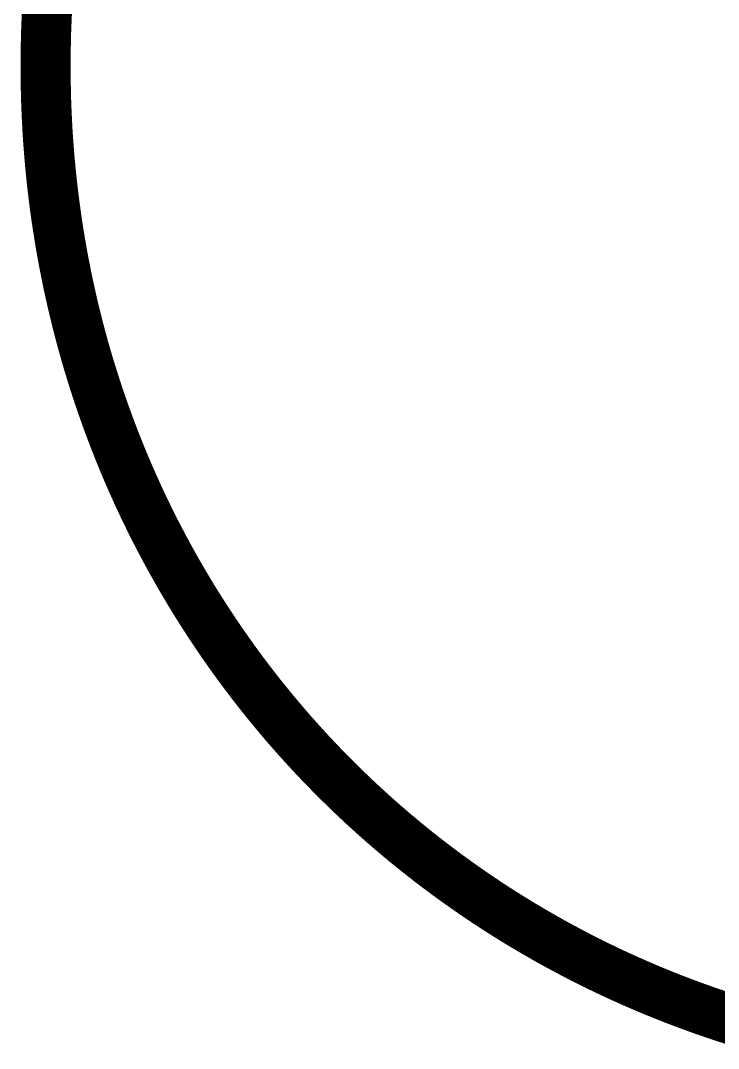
# Model space of a CAD drawing. Header units: inches. Extents: x 15 to 148, y 10 to 111.
# Drawn here: x 141.3766 to 141.6275, y 100.6045 to 100.9738 of the extents above; entities that cross this region are included whole.
import ezdxf

# ---------------------------------------------------------------- set-up
doc = ezdxf.new("R2010")
doc.units = ezdxf.units.IN
doc.header["$MEASUREMENT"] = 0
doc.layers.add('BLK_12AWG', color=7, linetype='Continuous')

# ---------------------------------------------------------------- blocks, each defined once
blk = doc.blocks.new('CEGHSD')
at = {"const_width": 0.008}
for points in [[(136.09634, 101.03844), (136.09632, 101.03818), (136.0963, 101.03792), (136.09627, 101.03741), (136.09625, 101.03715), (136.09624, 101.03689), (136.09622, 101.03663), (136.09621, 101.03637), (136.0962, 101.03611), (136.09618, 101.03585), (136.09617, 101.03559), (136.09616, 101.03533), (136.09614, 101.03507), (136.09613, 101.03481), (136.09612, 101.03455), (136.09611, 101.03429), (136.0961, 101.03403), (136.09609, 101.03377), (136.09608, 101.03351), (136.09607, 101.03325), (136.09606, 101.03299), (136.09605, 101.03273), (136.09604, 101.03247), (136.09603, 101.0322), (136.09602, 101.03194), (136.09602, 101.03168), (136.09601, 101.03142), (136.096, 101.03116), (136.096, 101.0309), (136.09599, 101.03063), (136.09599, 101.03037), (136.09598, 101.03011), (136.09598, 101.02985), (136.09597, 101.02959), (136.09597, 101.02932), (136.09597, 101.02906), (136.09596, 101.0288), (136.09596, 101.02853), (136.09596, 101.02801), (136.09595, 101.02774), (136.09595, 101.02748), (136.09595, 101.02722), (136.09595, 101.02695)], [(136.09634, 101.03844), (136.09632, 101.03818), (136.0963, 101.03792), (136.09627, 101.03741), (136.09625, 101.03715), (136.09624, 101.03689), (136.09622, 101.03663), (136.09621, 101.03637), (136.0962, 101.03611), (136.09618, 101.03585), (136.09617, 101.03559), (136.09616, 101.03533), (136.09614, 101.03507), (136.09613, 101.03481), (136.09612, 101.03455), (136.09611, 101.03429), (136.0961, 101.03403), (136.09609, 101.03377), (136.09608, 101.03351), (136.09607, 101.03325), (136.09606, 101.03299), (136.09605, 101.03273), (136.09604, 101.03247), (136.09603, 101.0322), (136.09602, 101.03194), (136.09602, 101.03168), (136.09601, 101.03142), (136.096, 101.03116), (136.096, 101.0309), (136.09599, 101.03063), (136.09599, 101.03037), (136.09598, 101.03011), (136.09598, 101.02985), (136.09597, 101.02959), (136.09597, 101.02932), (136.09597, 101.02906), (136.09596, 101.0288), (136.09596, 101.02853), (136.09596, 101.02801), (136.09595, 101.02774), (136.09595, 101.02748), (136.09595, 101.02722), (136.09595, 101.02695)], [(136.09634, 101.03844), (136.09632, 101.03818), (136.0963, 101.03792), (136.09627, 101.03741), (136.09625, 101.03715), (136.09624, 101.03689), (136.09622, 101.03663), (136.09621, 101.03637), (136.0962, 101.03611), (136.09618, 101.03585), (136.09617, 101.03559), (136.09616, 101.03533), (136.09614, 101.03507), (136.09613, 101.03481), (136.09612, 101.03455), (136.09611, 101.03429), (136.0961, 101.03403), (136.09609, 101.03377), (136.09608, 101.03351), (136.09607, 101.03325), (136.09606, 101.03299), (136.09605, 101.03273), (136.09604, 101.03247), (136.09603, 101.0322), (136.09602, 101.03194), (136.09602, 101.03168), (136.09601, 101.03142), (136.096, 101.03116), (136.096, 101.0309), (136.09599, 101.03063), (136.09599, 101.03037), (136.09598, 101.03011), (136.09598, 101.02985), (136.09597, 101.02959), (136.09597, 101.02932), (136.09597, 101.02906), (136.09596, 101.0288), (136.09596, 101.02853), (136.09596, 101.02801), (136.09595, 101.02774), (136.09595, 101.02748), (136.09595, 101.02722), (136.09595, 101.02695)], [(136.20753, 100.87408), (136.20729, 100.87415), (136.20706, 100.87422), (136.20682, 100.8743), (136.20659, 100.87437), (136.20635, 100.87444), (136.20611, 100.87452), (136.20588, 100.87459), (136.20564, 100.87467), (136.20541, 100.87474), (136.20517, 100.87482), (136.20494, 100.87489), (136.20471, 100.87497), (136.20447, 100.87505), (136.20424, 100.87512), (136.204, 100.8752), (136.20377, 100.87528), (136.20354, 100.87535), (136.2033, 100.87543), (136.20307, 100.87551), (136.20284, 100.87559), (136.2026, 100.87567), (136.20237, 100.87575), (136.20214, 100.87583), (136.20191, 100.87591), (136.20167, 100.87599), (136.20144, 100.87607), (136.20121, 100.87615), (136.20098, 100.87623), (136.20075, 100.87631), (136.20052, 100.8764), (136.20028, 100.87648), (136.20005, 100.87656), (136.19982, 100.87665), (136.19959, 100.87673), (136.19936, 100.87681), (136.19913, 100.8769), (136.1989, 100.87698), (136.19867, 100.87707), (136.19844, 100.87715), (136.19821, 100.87724), (136.19798, 100.87732), (136.19775, 100.87741), (136.19752, 100.8775), (136.1973, 100.87758), (136.19707, 100.87767), (136.19684, 100.87776), (136.19661, 100.87785), (136.19638, 100.87793), (136.19615, 100.87802), (136.19593, 100.87811), (136.1957, 100.8782), (136.19547, 100.87829), (136.19524, 100.87838), (136.19502, 100.87847), (136.19479, 100.87856), (136.19456, 100.87865), (136.19434, 100.87874), (136.19411, 100.87884), (136.19389, 100.87893), (136.19366, 100.87902), (136.19343, 100.87911), (136.19321, 100.8792), (136.19298, 100.8793), (136.19276, 100.87939), (136.19253, 100.87949), (136.19231, 100.87958), (136.19208, 100.87967), (136.19186, 100.87977), (136.19164, 100.87986), (136.19141, 100.87996), (136.19119, 100.88006), (136.19096, 100.88015), (136.19074, 100.88025), (136.19052, 100.88034), (136.19029, 100.88044), (136.19007, 100.88054), (136.18985, 100.88064), (136.18963, 100.88074), (136.1894, 100.88083), (136.18918, 100.88093), (136.18896, 100.88103), (136.18874, 100.88113), (136.18852, 100.88123), (136.1883, 100.88133), (136.18807, 100.88143), (136.18785, 100.88153), (136.18763, 100.88163), (136.18741, 100.88173), (136.18719, 100.88184), (136.18697, 100.88194), (136.18675, 100.88204), (136.18653, 100.88214), (136.18631, 100.88225), (136.18609, 100.88235), (136.18587, 100.88245), (136.18565, 100.88256), (136.18544, 100.88266), (136.18522, 100.88277), (136.185, 100.88287), (136.18478, 100.88298), (136.18456, 100.88308), (136.18434, 100.88319), (136.18413, 100.88329), (136.18391, 100.8834), (136.18369, 100.88351), (136.18347, 100.88361), (136.18326, 100.88372), (136.18304, 100.88383), (136.18282, 100.88394), (136.18261, 100.88405), (136.18239, 100.88415), (136.18218, 100.88426), (136.18196, 100.88437), (136.18175, 100.88448), (136.18153, 100.88459), (136.18131, 100.8847), (136.1811, 100.88481), (136.18089, 100.88492), (136.18067, 100.88504), (136.18046, 100.88515), (136.18024, 100.88526), (136.18003, 100.88537), (136.17982, 100.88548), (136.1796, 100.8856), (136.17939, 100.88571), (136.17918, 100.88582), (136.17896, 100.88594), (136.17875, 100.88605), (136.17854, 100.88616), (136.17833, 100.88628), (136.17811, 100.88639), (136.1779, 100.88651), (136.17769, 100.88662), (136.17748, 100.88674), (136.17727, 100.88686), (136.17706, 100.88697), (136.17685, 100.88709), (136.17663, 100.88721), (136.17642, 100.88732), (136.17621, 100.88744), (136.176, 100.88756), (136.17579, 100.88768), (136.17558, 100.8878), (136.17538, 100.88792), (136.17517, 100.88804), (136.17496, 100.88816), (136.17475, 100.88828), (136.17454, 100.8884), (136.17433, 100.88852), (136.17412, 100.88864), (136.17392, 100.88876), (136.17371, 100.88888), (136.1735, 100.889), (136.17329, 100.88912), (136.17309, 100.88925), (136.17288, 100.88937), (136.17267, 100.88949), (136.17247, 100.88961), (136.17226, 100.88974), (136.17205, 100.88986), (136.17185, 100.88999), (136.17164, 100.89011), (136.17144, 100.89023), (136.17123, 100.89036), (136.17103, 100.89049), (136.17082, 100.89061), (136.17062, 100.89074), (136.17041, 100.89086), (136.17021, 100.89099), (136.17001, 100.89112), (136.1698, 100.89124), (136.1696, 100.89137), (136.1694, 100.8915), (136.16919, 100.89163), (136.16899, 100.89175), (136.16879, 100.89188), (136.16859, 100.89201), (136.16838, 100.89214), (136.16818, 100.89227), (136.16798, 100.8924), (136.16778, 100.89253), (136.16758, 100.89266), (136.16738, 100.89279), (136.16718, 100.89292), (136.16698, 100.89305), (136.16677, 100.89319), (136.16657, 100.89332), (136.16637, 100.89345), (136.16618, 100.89358), (136.16598, 100.89372), (136.16578, 100.89385), (136.16558, 100.89398), (136.16538, 100.89412), (136.16518, 100.89425), (136.16498, 100.89438), (136.16478, 100.89452), (136.16459, 100.89465), (136.16439, 100.89479), (136.16419, 100.89492), (136.16399, 100.89506), (136.1638, 100.8952), (136.1636, 100.89533), (136.1634, 100.89547), (136.16321, 100.8956), (136.16301, 100.89574), (136.16281, 100.89588), (136.16262, 100.89602), (136.16242, 100.89616), (136.16223, 100.89629), (136.16203, 100.89643), (136.16184, 100.89657), (136.16164, 100.89671), (136.16145, 100.89685), (136.16126, 100.89699), (136.16106, 100.89713), (136.16087, 100.89727), (136.16067, 100.89741), (136.16048, 100.89755), (136.16029, 100.89769), (136.1601, 100.89783), (136.1599, 100.89798), (136.15971, 100.89812), (136.15952, 100.89826), (136.15933, 100.8984), (136.15914, 100.89855), (136.15875, 100.89883), (136.15837, 100.89912), (136.15818, 100.89926), (136.15799, 100.89941), (136.1578, 100.89955), (136.15761, 100.8997), (136.15742, 100.89984), (136.15723, 100.89999), (136.15704, 100.90014), (136.15686, 100.90028), (136.15667, 100.90043), (136.15648, 100.90058), (136.15629, 100.90072), (136.1561, 100.90087), (136.15592, 100.90102), (136.15573, 100.90117), (136.15554, 100.90131), (136.15535, 100.90146), (136.15517, 100.90161), (136.15498, 100.90176), (136.1548, 100.90191), (136.15461, 100.90206), (136.15442, 100.90221), (136.15424, 100.90236), (136.15405, 100.90251), (136.15387, 100.90266), (136.15368, 100.90281), (136.1535, 100.90296), (136.15331, 100.90311), (136.15313, 100.90327), (136.15295, 100.90342), (136.15276, 100.90357), (136.15258, 100.90372), (136.1524, 100.90388), (136.15221, 100.90403), (136.15203, 100.90418), (136.15185, 100.90434), (136.15167, 100.90449), (136.15149, 100.90464), (136.1513, 100.9048), (136.15112, 100.90495), (136.15094, 100.90511), (136.15076, 100.90526), (136.15058, 100.90542), (136.1504, 100.90558), (136.15022, 100.90573), (136.15004, 100.90589), (136.14986, 100.90604), (136.14968, 100.9062), (136.1495, 100.90636), (136.14932, 100.90652), (136.14914, 100.90667), (136.14897, 100.90683), (136.14879, 100.90699), (136.14861, 100.90715), (136.14843, 100.90731), (136.14825, 100.90747), (136.14808, 100.90763), (136.1479, 100.90779), (136.14772, 100.90795), (136.14755, 100.90811), (136.14737, 100.90827), (136.14702, 100.90859), (136.14684, 100.90875), (136.14667, 100.90891), (136.14649, 100.90907), (136.14632, 100.90924), (136.14614, 100.9094), (136.14597, 100.90956), (136.14562, 100.90989), (136.14545, 100.91005), (136.14528, 100.91021), (136.1451, 100.91038), (136.14493, 100.91054), (136.14476, 100.91071), (136.14459, 100.91087), (136.14441, 100.91104), (136.14424, 100.9112), (136.1439, 100.91153), (136.14373, 100.9117), (136.14356, 100.91186), (136.14339, 100.91203), (136.14322, 100.9122), (136.14305, 100.91236), (136.14288, 100.91253), (136.14271, 100.9127), (136.14254, 100.91287), (136.14237, 100.91304), (136.1422, 100.9132), (136.14203, 100.91337), (136.14187, 100.91354), (136.1417, 100.91371), (136.14153, 100.91388), (136.14136, 100.91405), (136.1412, 100.91422), (136.14103, 100.91439), (136.14086, 100.91456), (136.1407, 100.91473), (136.14053, 100.9149), (136.14036, 100.91507), (136.1402, 100.91524), (136.14003, 100.91542), (136.13987, 100.91559), (136.1397, 100.91576), (136.13954, 100.91593), (136.13938, 100.9161), (136.13921, 100.91628), (136.13905, 100.91645), (136.13888, 100.91662), (136.13872, 100.9168), (136.13856, 100.91697), (136.1384, 100.91715), (136.13823, 100.91732), (136.13807, 100.9175), (136.13791, 100.91767), (136.13775, 100.91785), (136.13759, 100.91802), (136.13743, 100.9182), (136.13727, 100.91837), (136.13711, 100.91855), (136.13695, 100.91872), (136.13679, 100.9189), (136.13663, 100.91908), (136.13647, 100.91926), (136.13631, 100.91943), (136.13615, 100.91961), (136.13599, 100.91979), (136.13583, 100.91997), (136.13567, 100.92015), (136.13552, 100.92032), (136.13536, 100.9205), (136.1352, 100.92068), (136.13504, 100.92086), (136.13489, 100.92104), (136.13473, 100.92122), (136.13457, 100.9214), (136.13442, 100.92158), (136.13426, 100.92176), (136.13411, 100.92194), (136.13395, 100.92212), (136.1338, 100.92231), (136.13364, 100.92249), (136.13349, 100.92267), (136.13333, 100.92285), (136.13318, 100.92303), (136.13303, 100.92322), (136.13287, 100.9234), (136.13272, 100.92358), (136.13257, 100.92376), (136.13242, 100.92395), (136.13226, 100.92413), (136.13211, 100.92432), (136.13196, 100.9245), (136.13181, 100.92468), (136.13166, 100.92487), (136.13151, 100.92505), (136.13136, 100.92524), (136.13121, 100.92543), (136.13106, 100.92561), (136.13091, 100.9258), (136.13076, 100.92598), (136.13061, 100.92617), (136.13046, 100.92636), (136.13031, 100.92654), (136.13016, 100.92673), (136.13002, 100.92692), (136.12987, 100.9271), (136.12972, 100.92729), (136.12957, 100.92748), (136.12943, 100.92767), (136.12928, 100.92786), (136.12913, 100.92805), (136.12899, 100.92824), (136.12884, 100.92842), (136.1287, 100.92861), (136.12855, 100.9288), (136.12841, 100.92899), (136.12826, 100.92918), (136.12812, 100.92937), (136.12797, 100.92956), (136.12783, 100.92976), (136.12769, 100.92995), (136.12754, 100.93014), (136.1274, 100.93033), (136.12726, 100.93052), (136.12712, 100.93071), (136.12697, 100.93091), (136.12683, 100.9311), (136.12669, 100.93129), (136.12655, 100.93148), (136.12641, 100.93168), (136.12627, 100.93187), (136.12613, 100.93206), (136.12599, 100.93226), (136.12585, 100.93245), (136.12571, 100.93265), (136.12557, 100.93284), (136.12543, 100.93304), (136.12529, 100.93323), (136.12515, 100.93343), (136.12502, 100.93362), (136.12488, 100.93382), (136.12474, 100.93401), (136.1246, 100.93421), (136.12447, 100.9344), (136.12433, 100.9346), (136.12419, 100.9348), (136.12406, 100.93499), (136.12392, 100.93519), (136.12379, 100.93539), (136.12365, 100.93559), (136.12352, 100.93579), (136.12338, 100.93598), (136.12325, 100.93618), (136.12311, 100.93638), (136.12298, 100.93658), (136.12285, 100.93678), (136.12271, 100.93698), (136.12258, 100.93718), (136.12245, 100.93738), (136.12232, 100.93758), (136.12218, 100.93778), (136.12205, 100.93798), (136.12192, 100.93818), (136.12179, 100.93838), (136.12166, 100.93858), (136.12153, 100.93878), (136.1214, 100.93898), (136.12127, 100.93918), (136.12114, 100.93939), (136.12101, 100.93959), (136.12088, 100.93979), (136.12075, 100.93999), (136.12062, 100.9402), (136.1205, 100.9404), (136.12037, 100.9406), (136.12024, 100.9408), (136.12011, 100.94101), (136.11999, 100.94121), (136.11986, 100.94142), (136.11973, 100.94162), (136.11961, 100.94182), (136.11948, 100.94203), (136.11936, 100.94223), (136.11923, 100.94244), (136.11911, 100.94264), (136.11898, 100.94285), (136.11886, 100.94306), (136.11874, 100.94326), (136.11861, 100.94347), (136.11849, 100.94367), (136.11824, 100.94409), (136.11812, 100.9443), (136.118, 100.9445), (136.11788, 100.94471), (136.11776, 100.94492), (136.11763, 100.94513), (136.11751, 100.94533), (136.11739, 100.94554), (136.11727, 100.94575), (136.11703, 100.94617), (136.11691, 100.94638), (136.1168, 100.94659), (136.11668, 100.9468), (136.11656, 100.94701), (136.11644, 100.94722), (136.11632, 100.94743), (136.11621, 100.94764), (136.11609, 100.94785), (136.11597, 100.94806), (136.11585, 100.94827), (136.11574, 100.94848), (136.11562, 100.94869), (136.11551, 100.9489), (136.11539, 100.94911), (136.11528, 100.94933), (136.11516, 100.94954), (136.11505, 100.94975), (136.11493, 100.94996), (136.11482, 100.95018), (136.11471, 100.95039), (136.11459, 100.9506), (136.11448, 100.95082), (136.11437, 100.95103), (136.11426, 100.95124), (136.11414, 100.95146), (136.11403, 100.95167), (136.11392, 100.95189), (136.11381, 100.9521), (136.1137, 100.95232), (136.11359, 100.95253), (136.11348, 100.95275), (136.11337, 100.95296), (136.11326, 100.95318), (136.11315, 100.95339), (136.11304, 100.95361), (136.11294, 100.95383), (136.11283, 100.95404), (136.11272, 100.95426), (136.11261, 100.95448), (136.1125, 100.95469), (136.1124, 100.95491), (136.11229, 100.95513), (136.11219, 100.95535), (136.11208, 100.95556), (136.11197, 100.95578), (136.11187, 100.956), (136.11176, 100.95622), (136.11166, 100.95644), (136.11155, 100.95666), (136.11145, 100.95687), (136.11124, 100.95731), (136.11104, 100.95775), (136.11083, 100.95819), (136.11073, 100.95841), (136.11063, 100.95863), (136.11053, 100.95885), (136.11043, 100.95908), (136.11023, 100.95952), (136.11003, 100.95996), (136.10993, 100.96018), (136.10983, 100.96041), (136.10973, 100.96063), (136.10964, 100.96085), (136.10954, 100.96107), (136.10944, 100.9613), (136.10934, 100.96152), (136.10925, 100.96174), (136.10915, 100.96197), (136.10905, 100.96219), (136.10896, 100.96241), (136.10886, 100.96264), (136.10877, 100.96286), (136.10867, 100.96309), (136.10858, 100.96331), (136.10848, 100.96354), (136.10839, 100.96376), (136.1083, 100.96399), (136.1082, 100.96421), (136.10811, 100.96444), (136.10802, 100.96466), (136.10793, 100.96489), (136.10783, 100.96511), (136.10774, 100.96534), (136.10765, 100.96557), (136.10756, 100.96579), (136.10747, 100.96602), (136.10738, 100.96625), (136.10729, 100.96647), (136.1072, 100.9667), (136.10711, 100.96693), (136.10702, 100.96716), (136.10693, 100.96738), (136.10684, 100.96761), (136.10676, 100.96784), (136.10667, 100.96807), (136.10649, 100.96853), (136.10641, 100.96876), (136.10632, 100.96898), (136.10624, 100.96921), (136.10615, 100.96944), (136.10606, 100.96967), (136.10598, 100.9699), (136.1059, 100.97013), (136.10581, 100.97036), (136.10573, 100.97059), (136.10564, 100.97082), (136.1056, 100.97094), (136.10556, 100.97106), (136.10548, 100.97129), (136.10531, 100.97175), (136.10515, 100.97221), (136.10507, 100.97244), (136.10499, 100.97268), (136.10491, 100.97291), (136.10483, 100.97314), (136.10475, 100.97337), (136.10467, 100.97361), (136.10459, 100.97384), (136.10451, 100.97407), (136.10443, 100.9743), (136.10435, 100.97454), (136.10428, 100.97477), (136.1042, 100.975), (136.10412, 100.97524), (136.10404, 100.97547), (136.10397, 100.97571), (136.10389, 100.97594), (136.10382, 100.97618), (136.10374, 100.97641), (136.10367, 100.97665), (136.10359, 100.97688), (136.10352, 100.97712), (136.10344, 100.97735), (136.10337, 100.97759), (136.1033, 100.97782), (136.10322, 100.97806), (136.10315, 100.9783), (136.10308, 100.97853), (136.10301, 100.97877), (136.10293, 100.979), (136.10286, 100.97924), (136.10279, 100.97948), (136.10272, 100.97972), (136.10265, 100.97995), (136.10258, 100.98019), (136.10251, 100.98043), (136.10244, 100.98067), (136.1023, 100.98114), (136.10217, 100.98162), (136.1021, 100.98186), (136.10203, 100.9821), (136.10197, 100.98234), (136.1019, 100.98257), (136.10184, 100.98281), (136.10177, 100.98305), (136.1017, 100.98329), (136.10164, 100.98353), (136.10158, 100.98377), (136.10151, 100.98401), (136.10145, 100.98425), (136.10138, 100.98449), (136.10132, 100.98473), (136.10126, 100.98497), (136.1012, 100.98521), (136.10113, 100.98546), (136.10107, 100.9857), (136.10101, 100.98594), (136.10095, 100.98618), (136.10089, 100.98642), (136.10083, 100.98666), (136.10077, 100.98691), (136.10065, 100.98739), (136.10059, 100.98763), (136.10053, 100.98788), (136.10047, 100.98812), (136.10042, 100.98836), (136.10036, 100.9886), (136.1003, 100.98885), (136.10024, 100.98909), (136.10019, 100.98933), (136.10013, 100.98958), (136.10008, 100.98982), (136.10002, 100.99007), (136.09997, 100.99031), (136.09991, 100.99056), (136.09986, 100.9908), (136.0998, 100.99104), (136.09975, 100.99129), (136.0997, 100.99153), (136.09964, 100.99178), (136.09959, 100.99202), (136.09954, 100.99227), (136.09949, 100.99252), (136.09944, 100.99276), (136.09939, 100.99301), (136.09933, 100.99325), (136.09928, 100.9935), (136.09923, 100.99375), (136.09918, 100.99399), (136.09914, 100.99424), (136.09909, 100.99449), (136.09904, 100.99473), (136.09899, 100.99498), (136.09894, 100.99523), (136.0989, 100.99547), (136.09885, 100.99572), (136.0988, 100.99597), (136.09876, 100.99622), (136.09871, 100.99647), (136.09866, 100.99671), (136.09862, 100.99696), (136.09857, 100.99721), (136.09853, 100.99746), (136.09849, 100.99771), (136.09844, 100.99796), (136.0984, 100.99821), (136.09836, 100.99846), (136.09831, 100.9987), (136.09827, 100.99895), (136.09823, 100.9992), (136.09819, 100.99945), (136.09815, 100.9997), (136.09811, 100.99995), (136.09807, 101.0002), (136.09803, 101.00045), (136.09799, 101.0007), (136.09795, 101.00095), (136.09791, 101.00121), (136.09787, 101.00146), (136.09783, 101.00171), (136.09779, 101.00196), (136.09776, 101.00221), (136.09772, 101.00246), (136.09768, 101.00271), (136.09765, 101.00296), (136.09761, 101.00322), (136.09758, 101.00347), (136.09754, 101.00372), (136.09751, 101.00397), (136.09747, 101.00423), (136.09744, 101.00448), (136.0974, 101.00473), (136.09737, 101.00498), (136.09734, 101.00524), (136.09731, 101.00549), (136.09727, 101.00574), (136.09724, 101.006), (136.09721, 101.00625), (136.09718, 101.0065), (136.09715, 101.00676), (136.09712, 101.00701), (136.09709, 101.00727), (136.09706, 101.00752), (136.09703, 101.00777), (136.097, 101.00803), (136.09697, 101.00828), (136.09695, 101.00854), (136.09692, 101.00879), (136.09689, 101.00905), (136.09686, 101.0093), (136.09684, 101.00956), (136.09681, 101.00981), (136.09679, 101.01007), (136.09676, 101.01033), (136.09674, 101.01058), (136.09671, 101.01084), (136.09669, 101.01109), (136.09666, 101.01135), (136.09664, 101.01161), (136.09662, 101.01186), (136.09659, 101.01212), (136.09657, 101.01238), (136.09655, 101.01263), (136.09653, 101.01289), (136.09651, 101.01315), (136.09649, 101.0134), (136.09647, 101.01366), (136.09645, 101.01392), (136.09643, 101.01418), (136.09641, 101.01443), (136.09639, 101.01469), (136.09637, 101.01495), (136.09635, 101.01521), (136.09634, 101.01547), (136.09632, 101.01573), (136.0963, 101.01598), (136.09627, 101.0165), (136.09625, 101.01676), (136.09624, 101.01702), (136.09622, 101.01728), (136.09621, 101.01754), (136.0962, 101.0178), (136.09618, 101.01806), (136.09617, 101.01832), (136.09616, 101.01858), (136.09614, 101.01884), (136.09613, 101.0191), (136.09612, 101.01936), (136.09611, 101.01962), (136.0961, 101.01988), (136.09609, 101.02014), (136.09608, 101.0204), (136.09607, 101.02066), (136.09606, 101.02092), (136.09605, 101.02118), (136.09604, 101.02144), (136.09603, 101.0217), (136.09602, 101.02196), (136.09602, 101.02223), (136.09601, 101.02249), (136.096, 101.02275), (136.096, 101.02301), (136.09599, 101.02327), (136.09599, 101.02354), (136.09598, 101.0238), (136.09598, 101.02406), (136.09597, 101.02432), (136.09597, 101.02459), (136.09597, 101.02485), (136.09596, 101.02511), (136.09596, 101.02537), (136.09596, 101.0259), (136.09595, 101.02616), (136.09595, 101.02643), (136.09595, 101.02669), (136.09595, 101.02695)], [(136.20753, 100.87408), (136.20729, 100.87415), (136.20706, 100.87422), (136.20682, 100.8743), (136.20659, 100.87437), (136.20635, 100.87444), (136.20611, 100.87452), (136.20588, 100.87459), (136.20564, 100.87467), (136.20541, 100.87474), (136.20517, 100.87482), (136.20494, 100.87489), (136.20471, 100.87497), (136.20447, 100.87505), (136.20424, 100.87512), (136.204, 100.8752), (136.20377, 100.87528), (136.20354, 100.87535), (136.2033, 100.87543), (136.20307, 100.87551), (136.20284, 100.87559), (136.2026, 100.87567), (136.20237, 100.87575), (136.20214, 100.87583), (136.20191, 100.87591), (136.20167, 100.87599), (136.20144, 100.87607), (136.20121, 100.87615), (136.20098, 100.87623), (136.20075, 100.87631), (136.20052, 100.8764), (136.20028, 100.87648), (136.20005, 100.87656), (136.19982, 100.87665), (136.19959, 100.87673), (136.19936, 100.87681), (136.19913, 100.8769), (136.1989, 100.87698), (136.19867, 100.87707), (136.19844, 100.87715), (136.19821, 100.87724), (136.19798, 100.87732), (136.19775, 100.87741), (136.19752, 100.8775), (136.1973, 100.87758), (136.19707, 100.87767), (136.19684, 100.87776), (136.19661, 100.87785), (136.19638, 100.87793), (136.19615, 100.87802), (136.19593, 100.87811), (136.1957, 100.8782), (136.19547, 100.87829), (136.19524, 100.87838), (136.19502, 100.87847), (136.19479, 100.87856), (136.19456, 100.87865), (136.19434, 100.87874), (136.19411, 100.87884), (136.19389, 100.87893), (136.19366, 100.87902), (136.19343, 100.87911), (136.19321, 100.8792), (136.19298, 100.8793), (136.19276, 100.87939), (136.19253, 100.87949), (136.19231, 100.87958), (136.19208, 100.87967), (136.19186, 100.87977), (136.19164, 100.87986), (136.19141, 100.87996), (136.19119, 100.88006), (136.19096, 100.88015), (136.19074, 100.88025), (136.19052, 100.88034), (136.19029, 100.88044), (136.19007, 100.88054), (136.18985, 100.88064), (136.18963, 100.88074), (136.1894, 100.88083), (136.18918, 100.88093), (136.18896, 100.88103), (136.18874, 100.88113), (136.18852, 100.88123), (136.1883, 100.88133), (136.18807, 100.88143), (136.18785, 100.88153), (136.18763, 100.88163), (136.18741, 100.88173), (136.18719, 100.88184), (136.18697, 100.88194), (136.18675, 100.88204), (136.18653, 100.88214), (136.18631, 100.88225), (136.18609, 100.88235), (136.18587, 100.88245), (136.18565, 100.88256), (136.18544, 100.88266), (136.18522, 100.88277), (136.185, 100.88287), (136.18478, 100.88298), (136.18456, 100.88308), (136.18434, 100.88319), (136.18413, 100.88329), (136.18391, 100.8834), (136.18369, 100.88351), (136.18347, 100.88361), (136.18326, 100.88372), (136.18304, 100.88383), (136.18282, 100.88394), (136.18261, 100.88405), (136.18239, 100.88415), (136.18218, 100.88426), (136.18196, 100.88437), (136.18175, 100.88448), (136.18153, 100.88459), (136.18131, 100.8847), (136.1811, 100.88481), (136.18089, 100.88492), (136.18067, 100.88504), (136.18046, 100.88515), (136.18024, 100.88526), (136.18003, 100.88537), (136.17982, 100.88548), (136.1796, 100.8856), (136.17939, 100.88571), (136.17918, 100.88582), (136.17896, 100.88594), (136.17875, 100.88605), (136.17854, 100.88616), (136.17833, 100.88628), (136.17811, 100.88639), (136.1779, 100.88651), (136.17769, 100.88662), (136.17748, 100.88674), (136.17727, 100.88686), (136.17706, 100.88697), (136.17685, 100.88709), (136.17663, 100.88721), (136.17642, 100.88732), (136.17621, 100.88744), (136.176, 100.88756), (136.17579, 100.88768), (136.17558, 100.8878), (136.17538, 100.88792), (136.17517, 100.88804), (136.17496, 100.88816), (136.17475, 100.88828), (136.17454, 100.8884), (136.17433, 100.88852), (136.17412, 100.88864), (136.17392, 100.88876), (136.17371, 100.88888), (136.1735, 100.889), (136.17329, 100.88912), (136.17309, 100.88925), (136.17288, 100.88937), (136.17267, 100.88949), (136.17247, 100.88961), (136.17226, 100.88974), (136.17205, 100.88986), (136.17185, 100.88999), (136.17164, 100.89011), (136.17144, 100.89023), (136.17123, 100.89036), (136.17103, 100.89049), (136.17082, 100.89061), (136.17062, 100.89074), (136.17041, 100.89086), (136.17021, 100.89099), (136.17001, 100.89112), (136.1698, 100.89124), (136.1696, 100.89137), (136.1694, 100.8915), (136.16919, 100.89163), (136.16899, 100.89175), (136.16879, 100.89188), (136.16859, 100.89201), (136.16838, 100.89214), (136.16818, 100.89227), (136.16798, 100.8924), (136.16778, 100.89253), (136.16758, 100.89266), (136.16738, 100.89279), (136.16718, 100.89292), (136.16698, 100.89305), (136.16677, 100.89319), (136.16657, 100.89332), (136.16637, 100.89345), (136.16618, 100.89358), (136.16598, 100.89372), (136.16578, 100.89385), (136.16558, 100.89398), (136.16538, 100.89412), (136.16518, 100.89425), (136.16498, 100.89438), (136.16478, 100.89452), (136.16459, 100.89465), (136.16439, 100.89479), (136.16419, 100.89492), (136.16399, 100.89506), (136.1638, 100.8952), (136.1636, 100.89533), (136.1634, 100.89547), (136.16321, 100.8956), (136.16301, 100.89574), (136.16281, 100.89588), (136.16262, 100.89602), (136.16242, 100.89616), (136.16223, 100.89629), (136.16203, 100.89643), (136.16184, 100.89657), (136.16164, 100.89671), (136.16145, 100.89685), (136.16126, 100.89699), (136.16106, 100.89713), (136.16087, 100.89727), (136.16067, 100.89741), (136.16048, 100.89755), (136.16029, 100.89769), (136.1601, 100.89783), (136.1599, 100.89798), (136.15971, 100.89812), (136.15952, 100.89826), (136.15933, 100.8984), (136.15914, 100.89855), (136.15875, 100.89883), (136.15837, 100.89912), (136.15818, 100.89926), (136.15799, 100.89941), (136.1578, 100.89955), (136.15761, 100.8997), (136.15742, 100.89984), (136.15723, 100.89999), (136.15704, 100.90014), (136.15686, 100.90028), (136.15667, 100.90043), (136.15648, 100.90058), (136.15629, 100.90072), (136.1561, 100.90087), (136.15592, 100.90102), (136.15573, 100.90117), (136.15554, 100.90131), (136.15535, 100.90146), (136.15517, 100.90161), (136.15498, 100.90176), (136.1548, 100.90191), (136.15461, 100.90206), (136.15442, 100.90221), (136.15424, 100.90236), (136.15405, 100.90251), (136.15387, 100.90266), (136.15368, 100.90281), (136.1535, 100.90296), (136.15331, 100.90311), (136.15313, 100.90327), (136.15295, 100.90342), (136.15276, 100.90357), (136.15258, 100.90372), (136.1524, 100.90388), (136.15221, 100.90403), (136.15203, 100.90418), (136.15185, 100.90434), (136.15167, 100.90449), (136.15149, 100.90464), (136.1513, 100.9048), (136.15112, 100.90495), (136.15094, 100.90511), (136.15076, 100.90526), (136.15058, 100.90542), (136.1504, 100.90558), (136.15022, 100.90573), (136.15004, 100.90589), (136.14986, 100.90604), (136.14968, 100.9062), (136.1495, 100.90636), (136.14932, 100.90652), (136.14914, 100.90667), (136.14897, 100.90683), (136.14879, 100.90699), (136.14861, 100.90715), (136.14843, 100.90731), (136.14825, 100.90747), (136.14808, 100.90763), (136.1479, 100.90779), (136.14772, 100.90795), (136.14755, 100.90811), (136.14737, 100.90827), (136.14702, 100.90859), (136.14684, 100.90875), (136.14667, 100.90891), (136.14649, 100.90907), (136.14632, 100.90924), (136.14614, 100.9094), (136.14597, 100.90956), (136.14562, 100.90989), (136.14545, 100.91005), (136.14528, 100.91021), (136.1451, 100.91038), (136.14493, 100.91054), (136.14476, 100.91071), (136.14459, 100.91087), (136.14441, 100.91104), (136.14424, 100.9112), (136.1439, 100.91153), (136.14373, 100.9117), (136.14356, 100.91186), (136.14339, 100.91203), (136.14322, 100.9122), (136.14305, 100.91236), (136.14288, 100.91253), (136.14271, 100.9127), (136.14254, 100.91287), (136.14237, 100.91304), (136.1422, 100.9132), (136.14203, 100.91337), (136.14187, 100.91354), (136.1417, 100.91371), (136.14153, 100.91388), (136.14136, 100.91405), (136.1412, 100.91422), (136.14103, 100.91439), (136.14086, 100.91456), (136.1407, 100.91473), (136.14053, 100.9149), (136.14036, 100.91507), (136.1402, 100.91524), (136.14003, 100.91542), (136.13987, 100.91559), (136.1397, 100.91576), (136.13954, 100.91593), (136.13938, 100.9161), (136.13921, 100.91628), (136.13905, 100.91645), (136.13888, 100.91662), (136.13872, 100.9168), (136.13856, 100.91697), (136.1384, 100.91715), (136.13823, 100.91732), (136.13807, 100.9175), (136.13791, 100.91767), (136.13775, 100.91785), (136.13759, 100.91802), (136.13743, 100.9182), (136.13727, 100.91837), (136.13711, 100.91855), (136.13695, 100.91872), (136.13679, 100.9189), (136.13663, 100.91908), (136.13647, 100.91926), (136.13631, 100.91943), (136.13615, 100.91961), (136.13599, 100.91979), (136.13583, 100.91997), (136.13567, 100.92015), (136.13552, 100.92032), (136.13536, 100.9205), (136.1352, 100.92068), (136.13504, 100.92086), (136.13489, 100.92104), (136.13473, 100.92122), (136.13457, 100.9214), (136.13442, 100.92158), (136.13426, 100.92176), (136.13411, 100.92194), (136.13395, 100.92212), (136.1338, 100.92231), (136.13364, 100.92249), (136.13349, 100.92267), (136.13333, 100.92285), (136.13318, 100.92303), (136.13303, 100.92322), (136.13287, 100.9234), (136.13272, 100.92358), (136.13257, 100.92376), (136.13242, 100.92395), (136.13226, 100.92413), (136.13211, 100.92432), (136.13196, 100.9245), (136.13181, 100.92468), (136.13166, 100.92487), (136.13151, 100.92505), (136.13136, 100.92524), (136.13121, 100.92543), (136.13106, 100.92561), (136.13091, 100.9258), (136.13076, 100.92598), (136.13061, 100.92617), (136.13046, 100.92636), (136.13031, 100.92654), (136.13016, 100.92673), (136.13002, 100.92692), (136.12987, 100.9271), (136.12972, 100.92729), (136.12957, 100.92748), (136.12943, 100.92767), (136.12928, 100.92786), (136.12913, 100.92805), (136.12899, 100.92824), (136.12884, 100.92842), (136.1287, 100.92861), (136.12855, 100.9288), (136.12841, 100.92899), (136.12826, 100.92918), (136.12812, 100.92937), (136.12797, 100.92956), (136.12783, 100.92976), (136.12769, 100.92995), (136.12754, 100.93014), (136.1274, 100.93033), (136.12726, 100.93052), (136.12712, 100.93071), (136.12697, 100.93091), (136.12683, 100.9311), (136.12669, 100.93129), (136.12655, 100.93148), (136.12641, 100.93168), (136.12627, 100.93187), (136.12613, 100.93206), (136.12599, 100.93226), (136.12585, 100.93245), (136.12571, 100.93265), (136.12557, 100.93284), (136.12543, 100.93304), (136.12529, 100.93323), (136.12515, 100.93343), (136.12502, 100.93362), (136.12488, 100.93382), (136.12474, 100.93401), (136.1246, 100.93421), (136.12447, 100.9344), (136.12433, 100.9346), (136.12419, 100.9348), (136.12406, 100.93499), (136.12392, 100.93519), (136.12379, 100.93539), (136.12365, 100.93559), (136.12352, 100.93579), (136.12338, 100.93598), (136.12325, 100.93618), (136.12311, 100.93638), (136.12298, 100.93658), (136.12285, 100.93678), (136.12271, 100.93698), (136.12258, 100.93718), (136.12245, 100.93738), (136.12232, 100.93758), (136.12218, 100.93778), (136.12205, 100.93798), (136.12192, 100.93818), (136.12179, 100.93838), (136.12166, 100.93858), (136.12153, 100.93878), (136.1214, 100.93898), (136.12127, 100.93918), (136.12114, 100.93939), (136.12101, 100.93959), (136.12088, 100.93979), (136.12075, 100.93999), (136.12062, 100.9402), (136.1205, 100.9404), (136.12037, 100.9406), (136.12024, 100.9408), (136.12011, 100.94101), (136.11999, 100.94121), (136.11986, 100.94142), (136.11973, 100.94162), (136.11961, 100.94182), (136.11948, 100.94203), (136.11936, 100.94223), (136.11923, 100.94244), (136.11911, 100.94264), (136.11898, 100.94285), (136.11886, 100.94306), (136.11874, 100.94326), (136.11861, 100.94347), (136.11849, 100.94367), (136.11824, 100.94409), (136.11812, 100.9443), (136.118, 100.9445), (136.11788, 100.94471), (136.11776, 100.94492), (136.11763, 100.94513), (136.11751, 100.94533), (136.11739, 100.94554), (136.11727, 100.94575), (136.11703, 100.94617), (136.11691, 100.94638), (136.1168, 100.94659), (136.11668, 100.9468), (136.11656, 100.94701), (136.11644, 100.94722), (136.11632, 100.94743), (136.11621, 100.94764), (136.11609, 100.94785), (136.11597, 100.94806), (136.11585, 100.94827), (136.11574, 100.94848), (136.11562, 100.94869), (136.11551, 100.9489), (136.11539, 100.94911), (136.11528, 100.94933), (136.11516, 100.94954), (136.11505, 100.94975), (136.11493, 100.94996), (136.11482, 100.95018), (136.11471, 100.95039), (136.11459, 100.9506), (136.11448, 100.95082), (136.11437, 100.95103), (136.11426, 100.95124), (136.11414, 100.95146), (136.11403, 100.95167), (136.11392, 100.95189), (136.11381, 100.9521), (136.1137, 100.95232), (136.11359, 100.95253), (136.11348, 100.95275), (136.11337, 100.95296), (136.11326, 100.95318), (136.11315, 100.95339), (136.11304, 100.95361), (136.11294, 100.95383), (136.11283, 100.95404), (136.11272, 100.95426), (136.11261, 100.95448), (136.1125, 100.95469), (136.1124, 100.95491), (136.11229, 100.95513), (136.11219, 100.95535), (136.11208, 100.95556), (136.11197, 100.95578), (136.11187, 100.956), (136.11176, 100.95622), (136.11166, 100.95644), (136.11155, 100.95666), (136.11145, 100.95687), (136.11124, 100.95731), (136.11104, 100.95775), (136.11083, 100.95819), (136.11073, 100.95841), (136.11063, 100.95863), (136.11053, 100.95885), (136.11043, 100.95908), (136.11023, 100.95952), (136.11003, 100.95996), (136.10993, 100.96018), (136.10983, 100.96041), (136.10973, 100.96063), (136.10964, 100.96085), (136.10954, 100.96107), (136.10944, 100.9613), (136.10934, 100.96152), (136.10925, 100.96174), (136.10915, 100.96197), (136.10905, 100.96219), (136.10896, 100.96241), (136.10886, 100.96264), (136.10877, 100.96286), (136.10867, 100.96309), (136.10858, 100.96331), (136.10848, 100.96354), (136.10839, 100.96376), (136.1083, 100.96399), (136.1082, 100.96421), (136.10811, 100.96444), (136.10802, 100.96466), (136.10793, 100.96489), (136.10783, 100.96511), (136.10774, 100.96534), (136.10765, 100.96557), (136.10756, 100.96579), (136.10747, 100.96602), (136.10738, 100.96625), (136.10729, 100.96647), (136.1072, 100.9667), (136.10711, 100.96693), (136.10702, 100.96716), (136.10693, 100.96738), (136.10684, 100.96761), (136.10676, 100.96784), (136.10667, 100.96807), (136.10649, 100.96853), (136.10641, 100.96876), (136.10632, 100.96898), (136.10624, 100.96921), (136.10615, 100.96944), (136.10606, 100.96967), (136.10598, 100.9699), (136.1059, 100.97013), (136.10581, 100.97036), (136.10573, 100.97059), (136.10564, 100.97082), (136.1056, 100.97094), (136.10556, 100.97106), (136.10548, 100.97129), (136.10531, 100.97175), (136.10515, 100.97221), (136.10507, 100.97244), (136.10499, 100.97268), (136.10491, 100.97291), (136.10483, 100.97314), (136.10475, 100.97337), (136.10467, 100.97361), (136.10459, 100.97384), (136.10451, 100.97407), (136.10443, 100.9743), (136.10435, 100.97454), (136.10428, 100.97477), (136.1042, 100.975), (136.10412, 100.97524), (136.10404, 100.97547), (136.10397, 100.97571), (136.10389, 100.97594), (136.10382, 100.97618), (136.10374, 100.97641), (136.10367, 100.97665), (136.10359, 100.97688), (136.10352, 100.97712), (136.10344, 100.97735), (136.10337, 100.97759), (136.1033, 100.97782), (136.10322, 100.97806), (136.10315, 100.9783), (136.10308, 100.97853), (136.10301, 100.97877), (136.10293, 100.979), (136.10286, 100.97924), (136.10279, 100.97948), (136.10272, 100.97972), (136.10265, 100.97995), (136.10258, 100.98019), (136.10251, 100.98043), (136.10244, 100.98067), (136.1023, 100.98114), (136.10217, 100.98162), (136.1021, 100.98186), (136.10203, 100.9821), (136.10197, 100.98234), (136.1019, 100.98257), (136.10184, 100.98281), (136.10177, 100.98305), (136.1017, 100.98329), (136.10164, 100.98353), (136.10158, 100.98377), (136.10151, 100.98401), (136.10145, 100.98425), (136.10138, 100.98449), (136.10132, 100.98473), (136.10126, 100.98497), (136.1012, 100.98521), (136.10113, 100.98546), (136.10107, 100.9857), (136.10101, 100.98594), (136.10095, 100.98618), (136.10089, 100.98642), (136.10083, 100.98666), (136.10077, 100.98691), (136.10065, 100.98739), (136.10059, 100.98763), (136.10053, 100.98788), (136.10047, 100.98812), (136.10042, 100.98836), (136.10036, 100.9886), (136.1003, 100.98885), (136.10024, 100.98909), (136.10019, 100.98933), (136.10013, 100.98958), (136.10008, 100.98982), (136.10002, 100.99007), (136.09997, 100.99031), (136.09991, 100.99056), (136.09986, 100.9908), (136.0998, 100.99104), (136.09975, 100.99129), (136.0997, 100.99153), (136.09964, 100.99178), (136.09959, 100.99202), (136.09954, 100.99227), (136.09949, 100.99252), (136.09944, 100.99276), (136.09939, 100.99301), (136.09933, 100.99325), (136.09928, 100.9935), (136.09923, 100.99375), (136.09918, 100.99399), (136.09914, 100.99424), (136.09909, 100.99449), (136.09904, 100.99473), (136.09899, 100.99498), (136.09894, 100.99523), (136.0989, 100.99547), (136.09885, 100.99572), (136.0988, 100.99597), (136.09876, 100.99622), (136.09871, 100.99647), (136.09866, 100.99671), (136.09862, 100.99696), (136.09857, 100.99721), (136.09853, 100.99746), (136.09849, 100.99771), (136.09844, 100.99796), (136.0984, 100.99821), (136.09836, 100.99846), (136.09831, 100.9987), (136.09827, 100.99895), (136.09823, 100.9992), (136.09819, 100.99945), (136.09815, 100.9997), (136.09811, 100.99995), (136.09807, 101.0002), (136.09803, 101.00045), (136.09799, 101.0007), (136.09795, 101.00095), (136.09791, 101.00121), (136.09787, 101.00146), (136.09783, 101.00171), (136.09779, 101.00196), (136.09776, 101.00221), (136.09772, 101.00246), (136.09768, 101.00271), (136.09765, 101.00296), (136.09761, 101.00322), (136.09758, 101.00347), (136.09754, 101.00372), (136.09751, 101.00397), (136.09747, 101.00423), (136.09744, 101.00448), (136.0974, 101.00473), (136.09737, 101.00498), (136.09734, 101.00524), (136.09731, 101.00549), (136.09727, 101.00574), (136.09724, 101.006), (136.09721, 101.00625), (136.09718, 101.0065), (136.09715, 101.00676), (136.09712, 101.00701), (136.09709, 101.00727), (136.09706, 101.00752), (136.09703, 101.00777), (136.097, 101.00803), (136.09697, 101.00828), (136.09695, 101.00854), (136.09692, 101.00879), (136.09689, 101.00905), (136.09686, 101.0093), (136.09684, 101.00956), (136.09681, 101.00981), (136.09679, 101.01007), (136.09676, 101.01033), (136.09674, 101.01058), (136.09671, 101.01084), (136.09669, 101.01109), (136.09666, 101.01135), (136.09664, 101.01161), (136.09662, 101.01186), (136.09659, 101.01212), (136.09657, 101.01238), (136.09655, 101.01263), (136.09653, 101.01289), (136.09651, 101.01315), (136.09649, 101.0134), (136.09647, 101.01366), (136.09645, 101.01392), (136.09643, 101.01418), (136.09641, 101.01443), (136.09639, 101.01469), (136.09637, 101.01495), (136.09635, 101.01521), (136.09634, 101.01547), (136.09632, 101.01573), (136.0963, 101.01598), (136.09627, 101.0165), (136.09625, 101.01676), (136.09624, 101.01702), (136.09622, 101.01728), (136.09621, 101.01754), (136.0962, 101.0178), (136.09618, 101.01806), (136.09617, 101.01832), (136.09616, 101.01858), (136.09614, 101.01884), (136.09613, 101.0191), (136.09612, 101.01936), (136.09611, 101.01962), (136.0961, 101.01988), (136.09609, 101.02014), (136.09608, 101.0204), (136.09607, 101.02066), (136.09606, 101.02092), (136.09605, 101.02118), (136.09604, 101.02144), (136.09603, 101.0217), (136.09602, 101.02196), (136.09602, 101.02223), (136.09601, 101.02249), (136.096, 101.02275), (136.096, 101.02301), (136.09599, 101.02327), (136.09599, 101.02354), (136.09598, 101.0238), (136.09598, 101.02406), (136.09597, 101.02432), (136.09597, 101.02459), (136.09597, 101.02485), (136.09596, 101.02511), (136.09596, 101.02537), (136.09596, 101.0259), (136.09595, 101.02616), (136.09595, 101.02643), (136.09595, 101.02669), (136.09595, 101.02695)], [(136.20753, 100.87408), (136.20729, 100.87415), (136.20706, 100.87422), (136.20682, 100.8743), (136.20659, 100.87437), (136.20635, 100.87444), (136.20611, 100.87452), (136.20588, 100.87459), (136.20564, 100.87467), (136.20541, 100.87474), (136.20517, 100.87482), (136.20494, 100.87489), (136.20471, 100.87497), (136.20447, 100.87505), (136.20424, 100.87512), (136.204, 100.8752), (136.20377, 100.87528), (136.20354, 100.87535), (136.2033, 100.87543), (136.20307, 100.87551), (136.20284, 100.87559), (136.2026, 100.87567), (136.20237, 100.87575), (136.20214, 100.87583), (136.20191, 100.87591), (136.20167, 100.87599), (136.20144, 100.87607), (136.20121, 100.87615), (136.20098, 100.87623), (136.20075, 100.87631), (136.20052, 100.8764), (136.20028, 100.87648), (136.20005, 100.87656), (136.19982, 100.87665), (136.19959, 100.87673), (136.19936, 100.87681), (136.19913, 100.8769), (136.1989, 100.87698), (136.19867, 100.87707), (136.19844, 100.87715), (136.19821, 100.87724), (136.19798, 100.87732), (136.19775, 100.87741), (136.19752, 100.8775), (136.1973, 100.87758), (136.19707, 100.87767), (136.19684, 100.87776), (136.19661, 100.87785), (136.19638, 100.87793), (136.19615, 100.87802), (136.19593, 100.87811), (136.1957, 100.8782), (136.19547, 100.87829), (136.19524, 100.87838), (136.19502, 100.87847), (136.19479, 100.87856), (136.19456, 100.87865), (136.19434, 100.87874), (136.19411, 100.87884), (136.19389, 100.87893), (136.19366, 100.87902), (136.19343, 100.87911), (136.19321, 100.8792), (136.19298, 100.8793), (136.19276, 100.87939), (136.19253, 100.87949), (136.19231, 100.87958), (136.19208, 100.87967), (136.19186, 100.87977), (136.19164, 100.87986), (136.19141, 100.87996), (136.19119, 100.88006), (136.19096, 100.88015), (136.19074, 100.88025), (136.19052, 100.88034), (136.19029, 100.88044), (136.19007, 100.88054), (136.18985, 100.88064), (136.18963, 100.88074), (136.1894, 100.88083), (136.18918, 100.88093), (136.18896, 100.88103), (136.18874, 100.88113), (136.18852, 100.88123), (136.1883, 100.88133), (136.18807, 100.88143), (136.18785, 100.88153), (136.18763, 100.88163), (136.18741, 100.88173), (136.18719, 100.88184), (136.18697, 100.88194), (136.18675, 100.88204), (136.18653, 100.88214), (136.18631, 100.88225), (136.18609, 100.88235), (136.18587, 100.88245), (136.18565, 100.88256), (136.18544, 100.88266), (136.18522, 100.88277), (136.185, 100.88287), (136.18478, 100.88298), (136.18456, 100.88308), (136.18434, 100.88319), (136.18413, 100.88329), (136.18391, 100.8834), (136.18369, 100.88351), (136.18347, 100.88361), (136.18326, 100.88372), (136.18304, 100.88383), (136.18282, 100.88394), (136.18261, 100.88405), (136.18239, 100.88415), (136.18218, 100.88426), (136.18196, 100.88437), (136.18175, 100.88448), (136.18153, 100.88459), (136.18131, 100.8847), (136.1811, 100.88481), (136.18089, 100.88492), (136.18067, 100.88504), (136.18046, 100.88515), (136.18024, 100.88526), (136.18003, 100.88537), (136.17982, 100.88548), (136.1796, 100.8856), (136.17939, 100.88571), (136.17918, 100.88582), (136.17896, 100.88594), (136.17875, 100.88605), (136.17854, 100.88616), (136.17833, 100.88628), (136.17811, 100.88639), (136.1779, 100.88651), (136.17769, 100.88662), (136.17748, 100.88674), (136.17727, 100.88686), (136.17706, 100.88697), (136.17685, 100.88709), (136.17663, 100.88721), (136.17642, 100.88732), (136.17621, 100.88744), (136.176, 100.88756), (136.17579, 100.88768), (136.17558, 100.8878), (136.17538, 100.88792), (136.17517, 100.88804), (136.17496, 100.88816), (136.17475, 100.88828), (136.17454, 100.8884), (136.17433, 100.88852), (136.17412, 100.88864), (136.17392, 100.88876), (136.17371, 100.88888), (136.1735, 100.889), (136.17329, 100.88912), (136.17309, 100.88925), (136.17288, 100.88937), (136.17267, 100.88949), (136.17247, 100.88961), (136.17226, 100.88974), (136.17205, 100.88986), (136.17185, 100.88999), (136.17164, 100.89011), (136.17144, 100.89023), (136.17123, 100.89036), (136.17103, 100.89049), (136.17082, 100.89061), (136.17062, 100.89074), (136.17041, 100.89086), (136.17021, 100.89099), (136.17001, 100.89112), (136.1698, 100.89124), (136.1696, 100.89137), (136.1694, 100.8915), (136.16919, 100.89163), (136.16899, 100.89175), (136.16879, 100.89188), (136.16859, 100.89201), (136.16838, 100.89214), (136.16818, 100.89227), (136.16798, 100.8924), (136.16778, 100.89253), (136.16758, 100.89266), (136.16738, 100.89279), (136.16718, 100.89292), (136.16698, 100.89305), (136.16677, 100.89319), (136.16657, 100.89332), (136.16637, 100.89345), (136.16618, 100.89358), (136.16598, 100.89372), (136.16578, 100.89385), (136.16558, 100.89398), (136.16538, 100.89412), (136.16518, 100.89425), (136.16498, 100.89438), (136.16478, 100.89452), (136.16459, 100.89465), (136.16439, 100.89479), (136.16419, 100.89492), (136.16399, 100.89506), (136.1638, 100.8952), (136.1636, 100.89533), (136.1634, 100.89547), (136.16321, 100.8956), (136.16301, 100.89574), (136.16281, 100.89588), (136.16262, 100.89602), (136.16242, 100.89616), (136.16223, 100.89629), (136.16203, 100.89643), (136.16184, 100.89657), (136.16164, 100.89671), (136.16145, 100.89685), (136.16126, 100.89699), (136.16106, 100.89713), (136.16087, 100.89727), (136.16067, 100.89741), (136.16048, 100.89755), (136.16029, 100.89769), (136.1601, 100.89783), (136.1599, 100.89798), (136.15971, 100.89812), (136.15952, 100.89826), (136.15933, 100.8984), (136.15914, 100.89855), (136.15875, 100.89883), (136.15837, 100.89912), (136.15818, 100.89926), (136.15799, 100.89941), (136.1578, 100.89955), (136.15761, 100.8997), (136.15742, 100.89984), (136.15723, 100.89999), (136.15704, 100.90014), (136.15686, 100.90028), (136.15667, 100.90043), (136.15648, 100.90058), (136.15629, 100.90072), (136.1561, 100.90087), (136.15592, 100.90102), (136.15573, 100.90117), (136.15554, 100.90131), (136.15535, 100.90146), (136.15517, 100.90161), (136.15498, 100.90176), (136.1548, 100.90191), (136.15461, 100.90206), (136.15442, 100.90221), (136.15424, 100.90236), (136.15405, 100.90251), (136.15387, 100.90266), (136.15368, 100.90281), (136.1535, 100.90296), (136.15331, 100.90311), (136.15313, 100.90327), (136.15295, 100.90342), (136.15276, 100.90357), (136.15258, 100.90372), (136.1524, 100.90388), (136.15221, 100.90403), (136.15203, 100.90418), (136.15185, 100.90434), (136.15167, 100.90449), (136.15149, 100.90464), (136.1513, 100.9048), (136.15112, 100.90495), (136.15094, 100.90511), (136.15076, 100.90526), (136.15058, 100.90542), (136.1504, 100.90558), (136.15022, 100.90573), (136.15004, 100.90589), (136.14986, 100.90604), (136.14968, 100.9062), (136.1495, 100.90636), (136.14932, 100.90652), (136.14914, 100.90667), (136.14897, 100.90683), (136.14879, 100.90699), (136.14861, 100.90715), (136.14843, 100.90731), (136.14825, 100.90747), (136.14808, 100.90763), (136.1479, 100.90779), (136.14772, 100.90795), (136.14755, 100.90811), (136.14737, 100.90827), (136.14702, 100.90859), (136.14684, 100.90875), (136.14667, 100.90891), (136.14649, 100.90907), (136.14632, 100.90924), (136.14614, 100.9094), (136.14597, 100.90956), (136.14562, 100.90989), (136.14545, 100.91005), (136.14528, 100.91021), (136.1451, 100.91038), (136.14493, 100.91054), (136.14476, 100.91071), (136.14459, 100.91087), (136.14441, 100.91104), (136.14424, 100.9112), (136.1439, 100.91153), (136.14373, 100.9117), (136.14356, 100.91186), (136.14339, 100.91203), (136.14322, 100.9122), (136.14305, 100.91236), (136.14288, 100.91253), (136.14271, 100.9127), (136.14254, 100.91287), (136.14237, 100.91304), (136.1422, 100.9132), (136.14203, 100.91337), (136.14187, 100.91354), (136.1417, 100.91371), (136.14153, 100.91388), (136.14136, 100.91405), (136.1412, 100.91422), (136.14103, 100.91439), (136.14086, 100.91456), (136.1407, 100.91473), (136.14053, 100.9149), (136.14036, 100.91507), (136.1402, 100.91524), (136.14003, 100.91542), (136.13987, 100.91559), (136.1397, 100.91576), (136.13954, 100.91593), (136.13938, 100.9161), (136.13921, 100.91628), (136.13905, 100.91645), (136.13888, 100.91662), (136.13872, 100.9168), (136.13856, 100.91697), (136.1384, 100.91715), (136.13823, 100.91732), (136.13807, 100.9175), (136.13791, 100.91767), (136.13775, 100.91785), (136.13759, 100.91802), (136.13743, 100.9182), (136.13727, 100.91837), (136.13711, 100.91855), (136.13695, 100.91872), (136.13679, 100.9189), (136.13663, 100.91908), (136.13647, 100.91926), (136.13631, 100.91943), (136.13615, 100.91961), (136.13599, 100.91979), (136.13583, 100.91997), (136.13567, 100.92015), (136.13552, 100.92032), (136.13536, 100.9205), (136.1352, 100.92068), (136.13504, 100.92086), (136.13489, 100.92104), (136.13473, 100.92122), (136.13457, 100.9214), (136.13442, 100.92158), (136.13426, 100.92176), (136.13411, 100.92194), (136.13395, 100.92212), (136.1338, 100.92231), (136.13364, 100.92249), (136.13349, 100.92267), (136.13333, 100.92285), (136.13318, 100.92303), (136.13303, 100.92322), (136.13287, 100.9234), (136.13272, 100.92358), (136.13257, 100.92376), (136.13242, 100.92395), (136.13226, 100.92413), (136.13211, 100.92432), (136.13196, 100.9245), (136.13181, 100.92468), (136.13166, 100.92487), (136.13151, 100.92505), (136.13136, 100.92524), (136.13121, 100.92543), (136.13106, 100.92561), (136.13091, 100.9258), (136.13076, 100.92598), (136.13061, 100.92617), (136.13046, 100.92636), (136.13031, 100.92654), (136.13016, 100.92673), (136.13002, 100.92692), (136.12987, 100.9271), (136.12972, 100.92729), (136.12957, 100.92748), (136.12943, 100.92767), (136.12928, 100.92786), (136.12913, 100.92805), (136.12899, 100.92824), (136.12884, 100.92842), (136.1287, 100.92861), (136.12855, 100.9288), (136.12841, 100.92899), (136.12826, 100.92918), (136.12812, 100.92937), (136.12797, 100.92956), (136.12783, 100.92976), (136.12769, 100.92995), (136.12754, 100.93014), (136.1274, 100.93033), (136.12726, 100.93052), (136.12712, 100.93071), (136.12697, 100.93091), (136.12683, 100.9311), (136.12669, 100.93129), (136.12655, 100.93148), (136.12641, 100.93168), (136.12627, 100.93187), (136.12613, 100.93206), (136.12599, 100.93226), (136.12585, 100.93245), (136.12571, 100.93265), (136.12557, 100.93284), (136.12543, 100.93304), (136.12529, 100.93323), (136.12515, 100.93343), (136.12502, 100.93362), (136.12488, 100.93382), (136.12474, 100.93401), (136.1246, 100.93421), (136.12447, 100.9344), (136.12433, 100.9346), (136.12419, 100.9348), (136.12406, 100.93499), (136.12392, 100.93519), (136.12379, 100.93539), (136.12365, 100.93559), (136.12352, 100.93579), (136.12338, 100.93598), (136.12325, 100.93618), (136.12311, 100.93638), (136.12298, 100.93658), (136.12285, 100.93678), (136.12271, 100.93698), (136.12258, 100.93718), (136.12245, 100.93738), (136.12232, 100.93758), (136.12218, 100.93778), (136.12205, 100.93798), (136.12192, 100.93818), (136.12179, 100.93838), (136.12166, 100.93858), (136.12153, 100.93878), (136.1214, 100.93898), (136.12127, 100.93918), (136.12114, 100.93939), (136.12101, 100.93959), (136.12088, 100.93979), (136.12075, 100.93999), (136.12062, 100.9402), (136.1205, 100.9404), (136.12037, 100.9406), (136.12024, 100.9408), (136.12011, 100.94101), (136.11999, 100.94121), (136.11986, 100.94142), (136.11973, 100.94162), (136.11961, 100.94182), (136.11948, 100.94203), (136.11936, 100.94223), (136.11923, 100.94244), (136.11911, 100.94264), (136.11898, 100.94285), (136.11886, 100.94306), (136.11874, 100.94326), (136.11861, 100.94347), (136.11849, 100.94367), (136.11824, 100.94409), (136.11812, 100.9443), (136.118, 100.9445), (136.11788, 100.94471), (136.11776, 100.94492), (136.11763, 100.94513), (136.11751, 100.94533), (136.11739, 100.94554), (136.11727, 100.94575), (136.11703, 100.94617), (136.11691, 100.94638), (136.1168, 100.94659), (136.11668, 100.9468), (136.11656, 100.94701), (136.11644, 100.94722), (136.11632, 100.94743), (136.11621, 100.94764), (136.11609, 100.94785), (136.11597, 100.94806), (136.11585, 100.94827), (136.11574, 100.94848), (136.11562, 100.94869), (136.11551, 100.9489), (136.11539, 100.94911), (136.11528, 100.94933), (136.11516, 100.94954), (136.11505, 100.94975), (136.11493, 100.94996), (136.11482, 100.95018), (136.11471, 100.95039), (136.11459, 100.9506), (136.11448, 100.95082), (136.11437, 100.95103), (136.11426, 100.95124), (136.11414, 100.95146), (136.11403, 100.95167), (136.11392, 100.95189), (136.11381, 100.9521), (136.1137, 100.95232), (136.11359, 100.95253), (136.11348, 100.95275), (136.11337, 100.95296), (136.11326, 100.95318), (136.11315, 100.95339), (136.11304, 100.95361), (136.11294, 100.95383), (136.11283, 100.95404), (136.11272, 100.95426), (136.11261, 100.95448), (136.1125, 100.95469), (136.1124, 100.95491), (136.11229, 100.95513), (136.11219, 100.95535), (136.11208, 100.95556), (136.11197, 100.95578), (136.11187, 100.956), (136.11176, 100.95622), (136.11166, 100.95644), (136.11155, 100.95666), (136.11145, 100.95687), (136.11124, 100.95731), (136.11104, 100.95775), (136.11083, 100.95819), (136.11073, 100.95841), (136.11063, 100.95863), (136.11053, 100.95885), (136.11043, 100.95908), (136.11023, 100.95952), (136.11003, 100.95996), (136.10993, 100.96018), (136.10983, 100.96041), (136.10973, 100.96063), (136.10964, 100.96085), (136.10954, 100.96107), (136.10944, 100.9613), (136.10934, 100.96152), (136.10925, 100.96174), (136.10915, 100.96197), (136.10905, 100.96219), (136.10896, 100.96241), (136.10886, 100.96264), (136.10877, 100.96286), (136.10867, 100.96309), (136.10858, 100.96331), (136.10848, 100.96354), (136.10839, 100.96376), (136.1083, 100.96399), (136.1082, 100.96421), (136.10811, 100.96444), (136.10802, 100.96466), (136.10793, 100.96489), (136.10783, 100.96511), (136.10774, 100.96534), (136.10765, 100.96557), (136.10756, 100.96579), (136.10747, 100.96602), (136.10738, 100.96625), (136.10729, 100.96647), (136.1072, 100.9667), (136.10711, 100.96693), (136.10702, 100.96716), (136.10693, 100.96738), (136.10684, 100.96761), (136.10676, 100.96784), (136.10667, 100.96807), (136.10649, 100.96853), (136.10641, 100.96876), (136.10632, 100.96898), (136.10624, 100.96921), (136.10615, 100.96944), (136.10606, 100.96967), (136.10598, 100.9699), (136.1059, 100.97013), (136.10581, 100.97036), (136.10573, 100.97059), (136.10564, 100.97082), (136.1056, 100.97094), (136.10556, 100.97106), (136.10548, 100.97129), (136.10531, 100.97175), (136.10515, 100.97221), (136.10507, 100.97244), (136.10499, 100.97268), (136.10491, 100.97291), (136.10483, 100.97314), (136.10475, 100.97337), (136.10467, 100.97361), (136.10459, 100.97384), (136.10451, 100.97407), (136.10443, 100.9743), (136.10435, 100.97454), (136.10428, 100.97477), (136.1042, 100.975), (136.10412, 100.97524), (136.10404, 100.97547), (136.10397, 100.97571), (136.10389, 100.97594), (136.10382, 100.97618), (136.10374, 100.97641), (136.10367, 100.97665), (136.10359, 100.97688), (136.10352, 100.97712), (136.10344, 100.97735), (136.10337, 100.97759), (136.1033, 100.97782), (136.10322, 100.97806), (136.10315, 100.9783), (136.10308, 100.97853), (136.10301, 100.97877), (136.10293, 100.979), (136.10286, 100.97924), (136.10279, 100.97948), (136.10272, 100.97972), (136.10265, 100.97995), (136.10258, 100.98019), (136.10251, 100.98043), (136.10244, 100.98067), (136.1023, 100.98114), (136.10217, 100.98162), (136.1021, 100.98186), (136.10203, 100.9821), (136.10197, 100.98234), (136.1019, 100.98257), (136.10184, 100.98281), (136.10177, 100.98305), (136.1017, 100.98329), (136.10164, 100.98353), (136.10158, 100.98377), (136.10151, 100.98401), (136.10145, 100.98425), (136.10138, 100.98449), (136.10132, 100.98473), (136.10126, 100.98497), (136.1012, 100.98521), (136.10113, 100.98546), (136.10107, 100.9857), (136.10101, 100.98594), (136.10095, 100.98618), (136.10089, 100.98642), (136.10083, 100.98666), (136.10077, 100.98691), (136.10065, 100.98739), (136.10059, 100.98763), (136.10053, 100.98788), (136.10047, 100.98812), (136.10042, 100.98836), (136.10036, 100.9886), (136.1003, 100.98885), (136.10024, 100.98909), (136.10019, 100.98933), (136.10013, 100.98958), (136.10008, 100.98982), (136.10002, 100.99007), (136.09997, 100.99031), (136.09991, 100.99056), (136.09986, 100.9908), (136.0998, 100.99104), (136.09975, 100.99129), (136.0997, 100.99153), (136.09964, 100.99178), (136.09959, 100.99202), (136.09954, 100.99227), (136.09949, 100.99252), (136.09944, 100.99276), (136.09939, 100.99301), (136.09933, 100.99325), (136.09928, 100.9935), (136.09923, 100.99375), (136.09918, 100.99399), (136.09914, 100.99424), (136.09909, 100.99449), (136.09904, 100.99473), (136.09899, 100.99498), (136.09894, 100.99523), (136.0989, 100.99547), (136.09885, 100.99572), (136.0988, 100.99597), (136.09876, 100.99622), (136.09871, 100.99647), (136.09866, 100.99671), (136.09862, 100.99696), (136.09857, 100.99721), (136.09853, 100.99746), (136.09849, 100.99771), (136.09844, 100.99796), (136.0984, 100.99821), (136.09836, 100.99846), (136.09831, 100.9987), (136.09827, 100.99895), (136.09823, 100.9992), (136.09819, 100.99945), (136.09815, 100.9997), (136.09811, 100.99995), (136.09807, 101.0002), (136.09803, 101.00045), (136.09799, 101.0007), (136.09795, 101.00095), (136.09791, 101.00121), (136.09787, 101.00146), (136.09783, 101.00171), (136.09779, 101.00196), (136.09776, 101.00221), (136.09772, 101.00246), (136.09768, 101.00271), (136.09765, 101.00296), (136.09761, 101.00322), (136.09758, 101.00347), (136.09754, 101.00372), (136.09751, 101.00397), (136.09747, 101.00423), (136.09744, 101.00448), (136.0974, 101.00473), (136.09737, 101.00498), (136.09734, 101.00524), (136.09731, 101.00549), (136.09727, 101.00574), (136.09724, 101.006), (136.09721, 101.00625), (136.09718, 101.0065), (136.09715, 101.00676), (136.09712, 101.00701), (136.09709, 101.00727), (136.09706, 101.00752), (136.09703, 101.00777), (136.097, 101.00803), (136.09697, 101.00828), (136.09695, 101.00854), (136.09692, 101.00879), (136.09689, 101.00905), (136.09686, 101.0093), (136.09684, 101.00956), (136.09681, 101.00981), (136.09679, 101.01007), (136.09676, 101.01033), (136.09674, 101.01058), (136.09671, 101.01084), (136.09669, 101.01109), (136.09666, 101.01135), (136.09664, 101.01161), (136.09662, 101.01186), (136.09659, 101.01212), (136.09657, 101.01238), (136.09655, 101.01263), (136.09653, 101.01289), (136.09651, 101.01315), (136.09649, 101.0134), (136.09647, 101.01366), (136.09645, 101.01392), (136.09643, 101.01418), (136.09641, 101.01443), (136.09639, 101.01469), (136.09637, 101.01495), (136.09635, 101.01521), (136.09634, 101.01547), (136.09632, 101.01573), (136.0963, 101.01598), (136.09627, 101.0165), (136.09625, 101.01676), (136.09624, 101.01702), (136.09622, 101.01728), (136.09621, 101.01754), (136.0962, 101.0178), (136.09618, 101.01806), (136.09617, 101.01832), (136.09616, 101.01858), (136.09614, 101.01884), (136.09613, 101.0191), (136.09612, 101.01936), (136.09611, 101.01962), (136.0961, 101.01988), (136.09609, 101.02014), (136.09608, 101.0204), (136.09607, 101.02066), (136.09606, 101.02092), (136.09605, 101.02118), (136.09604, 101.02144), (136.09603, 101.0217), (136.09602, 101.02196), (136.09602, 101.02223), (136.09601, 101.02249), (136.096, 101.02275), (136.096, 101.02301), (136.09599, 101.02327), (136.09599, 101.02354), (136.09598, 101.0238), (136.09598, 101.02406), (136.09597, 101.02432), (136.09597, 101.02459), (136.09597, 101.02485), (136.09596, 101.02511), (136.09596, 101.02537), (136.09596, 101.0259), (136.09595, 101.02616), (136.09595, 101.02643), (136.09595, 101.02669), (136.09595, 101.02695)]]:
    blk.add_lwpolyline(points, dxfattribs=at)

msp = doc.modelspace()

# ---------------------------------------------------------------- block references
at = {"layer": 'BLK_12AWG', "xscale": 2.25, "yscale": 2.25, "zscale": 2.25}
msp.add_blockref('CEGHSD', (-164.83027, -126.3532), dxfattribs=at)

doc.saveas('drawing.dxf')
